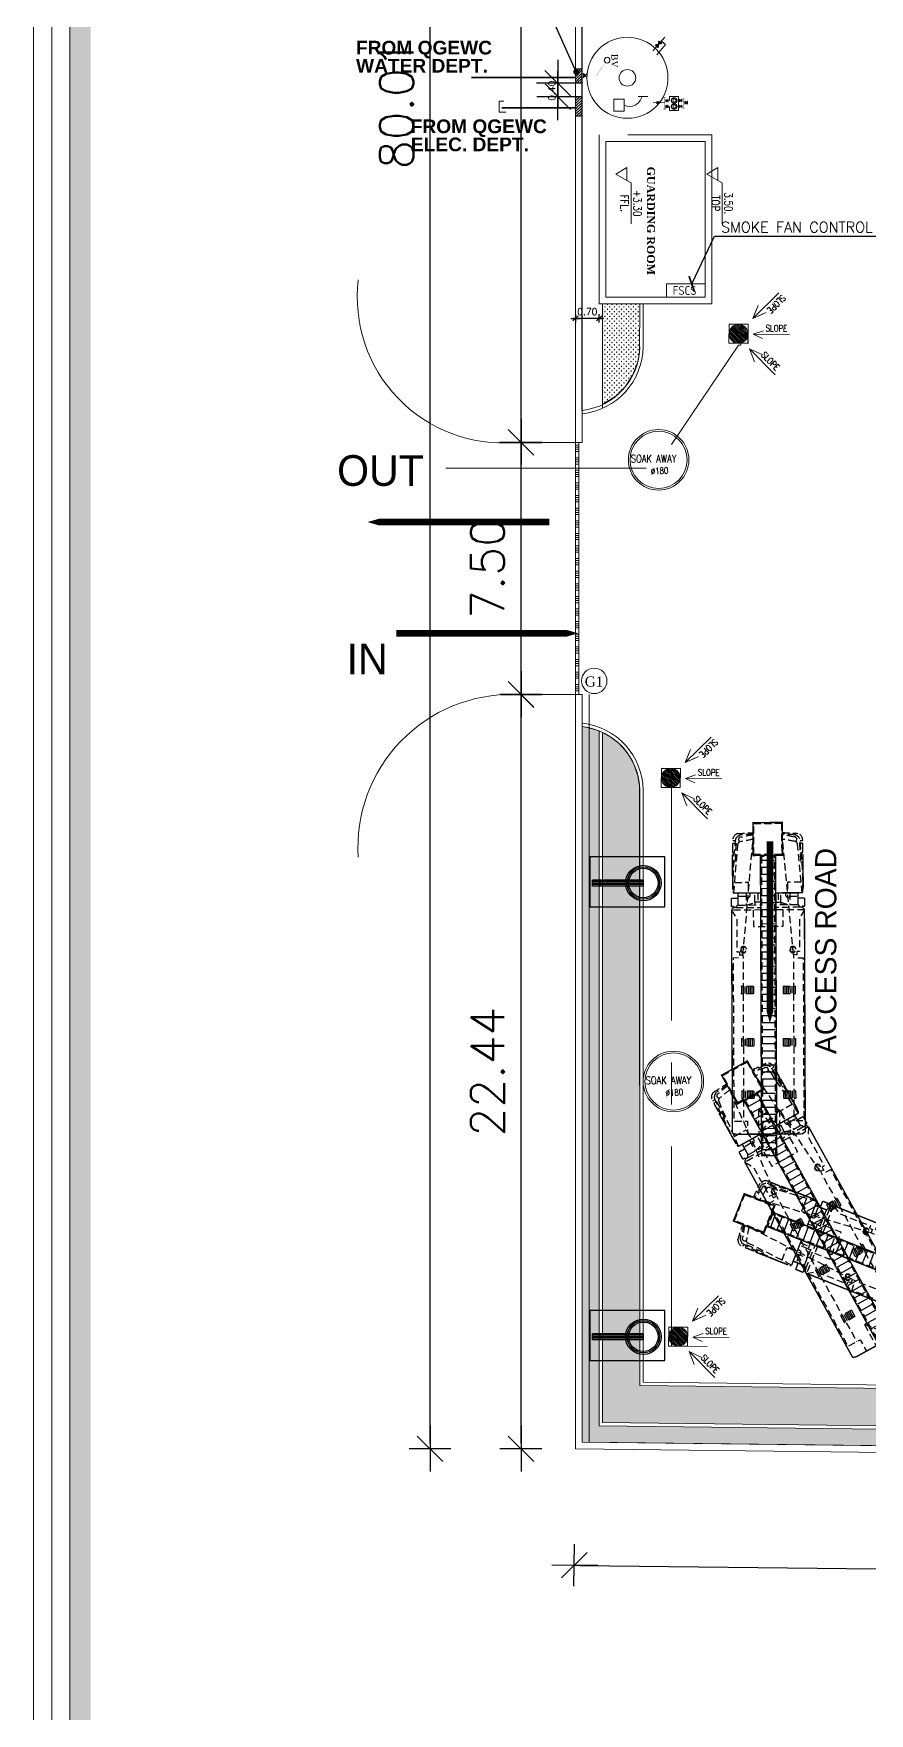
# Model space of a CAD drawing. Header units: inches. Extents: x -68096 to 69834, y -16833 to 17650.
# Drawn here: x 752.44 to 777.31, y 331.81 to 381.78 of the extents above; entities that cross this region are included whole.
import ezdxf
from ezdxf.enums import TextEntityAlignment as Align

# ---------------------------------------------------------------- set-up
doc = ezdxf.new("R2010")
doc.units = ezdxf.units.IN
doc.header["$MEASUREMENT"] = 0
for name, pattern in [('CENTER2', [1.125, 0.75, -0.125, 0.125, -0.125]), ('HIDDEN', [0.375, 0.25, -0.125]), ('X_FEHS_CD$0$HIDDEN', [0.375, 0.25, -0.125])]:
    doc.linetypes.add(name, pattern=pattern)
for name, color, linetype in [('-FR-TEXT', 1, 'Continuous'), ('0-3', 7, 'Continuous'), ('A-TEXT', 3, 'Continuous'), ('EAD', 20, 'Continuous'), ('Hatch', 8, 'Continuous'), ('LIGHT', 4, 'Continuous'), ('MAIN-W-SUPPLY', 6, 'Continuous'), ('road lines', 7, 'Continuous'), ('Satern Factory HVAC Works-2 nd.Propsal$0$PL-DR-TEXT', 4, 'Continuous'), ('SEC1', 3, 'Continuous'), ('TILES', 1, 'Continuous'), ('W', 7, 'Continuous'), ('WAL', 7, 'Continuous'), ('WALL2', 2, 'Continuous'), ('WIN', 1, 'Continuous')]:
    doc.layers.add(name, color=color, linetype=linetype)
for name, color, linetype, lineweight in [('A-LEVEL ICON', 223, 'Continuous', 20), ('DRAINAGE TEXT', 6, 'Continuous', 30), ('ELECTRICAL LIGHTING', 1, 'Continuous', 35), ('ELECTRICAL TEXT.', 7, 'Continuous', 9), ('FIRE ALARM SYSTEM', 3, 'Continuous', 15), ('PEN45', 7, 'Continuous', 50), ('REF', 233, 'Continuous', 18), ('WATER MAIN PIPE', 161, 'Continuous', 53), ('WATER TANK', 9, 'Continuous', 5)]:
    doc.layers.add(name, color=color, linetype=linetype, lineweight=lineweight)
doc.styles.add('ATTRIBUTE', font='ROMANS.shx')
doc.styles.add('Browallia', font='')
doc.styles.add('CYRILLIC', font='COMPLEX.SHX')
doc.styles.add('E-isocp', font='isocp.shx')
doc.styles.add('MAHER_TIMES', font='times.ttf')
doc.styles.add('POLE', font='timesbd.ttf', dxfattribs={"height": 0.225})
doc.styles.add('ROMANC', font='romanc', dxfattribs={"height": 0.2})
doc.styles.add('ROMANS', font='romans.shx')
doc.styles.add('ROMANT', font='romant.shx')
doc.styles.add('STYLE1', font='arialbd.ttf')
doc.styles.add('STYLE6', font='romanc.shx', dxfattribs={"width": 0.6})
doc.styles.get('Browallia').set_extended_font_data('BrowalliaUPC')
doc.dimstyles.new('100', dxfattribs={"dimtxt": 0.2, "dimasz": 0.035, "dimexe": 0, "dimexo": 0, "dimgap": 0.1, "dimtad": 1, "dimzin": 0, "dimdsep": 46, "dimtxsty": 'ROMANS', "dimblk": 'J2', "dimblk1": 'J2', "dimblk2": 'J2', "dimsah": 1, "dimcen": 0, "dimse1": 1, "dimse2": 1, "dimclrd": 1, "dimclre": 1, "dimclrt": 6, "dimadec": 0, "dimazin": 0, "dimtfac": 0.9, "dimtix": 1, "dimtmove": 2, "dimatfit": 3, "dimldrblk": 'J2', "dimfxl": 1, "dimtolj": 1, "dimtzin": 0, "dimarcsym": 0})
doc.dimstyles.new('SCALE50', dxfattribs={"dimscale": 0, "dimtxt": 0.18, "dimasz": 0.1, "dimexe": 0.1, "dimexo": 0.1, "dimgap": 0.1, "dimtad": 1, "dimdec": 0, "dimzin": 0, "dimdsep": 46, "dimtxsty": 'ROMANS', "dimblk": 'DOT', "dimblk1": 'DOT', "dimblk2": 'DOT', "dimsah": 1, "dimcen": 1, "dimclre": 4, "dimclrt": 2, "dimadec": 0, "dimazin": 0, "dimtfac": 1, "dimtdec": 0, "dimtofl": 0, "dimtmove": 1, "dimatfit": 3, "dimldrblk": 'DOT', "dimfxl": 1, "dimtolj": 1, "dimtzin": 0, "dimarcsym": 0})
doc.dimstyles.new('sketch dim', dxfattribs={"dimtxt": 0.15, "dimasz": 0.109, "dimexe": 0.15, "dimexo": 0.1, "dimgap": 0.09, "dimtad": 1, "dimzin": 0, "dimdsep": 46, "dimtxsty": 'ROMANT', "dimblk": 'ARCHTICK', "dimcen": 0.05, "dimdle": 0.15, "dimclrd": 256, "dimclre": 256, "dimclrt": 4, "dimadec": 0, "dimazin": 0, "dimtfac": 1, "dimtix": 1, "dimtofl": 0, "dimtmove": 2, "dimatfit": 3, "dimldrblk": 'ARCHTICK', "dimfxl": 0.15, "dimtolj": 1, "dimtzin": 0, "dimarcsym": 0})
pattern_1 = [(45, (-238.125335, -348.726317), (-0.0397747564, 0.0397747564), [])]

# ---------------------------------------------------------------- blocks, each defined once
blk = doc.blocks.new('LEVL')
at = {"layer": 'REF'}
for p, q in [((-275, 476), (-1552, 476)), ((-200, 346), (-275, 476))]:
    blk.add_line(p, q, dxfattribs=at)
blk.add_lwpolyline([(200, 346), (-200, 346), (0, 0)], close=True, dxfattribs=at)
at = {"layer": 'REF', "style": 'ATTRIBUTE', "width": 0.8, "flags": 12}
for tag, p in [('LEVEL', (-914, 676)), ('POSITION', (-914, 276))]:
    blk.add_attdef(tag, text='', height=250, dxfattribs=at).set_placement(p, align=Align.MIDDLE)
blk = doc.blocks.new('DFGDFGG')
at = {"layer": 'LIGHT', "linetype": 'Continuous'}
for p, q in [((240239.828, 378686.424), (240241.339, 378686.424)), ((240239.828, 378686.246), (240239.828, 378686.424)), ((240239.828, 378686.379), (240241.339, 378686.379)), ((240239.828, 378686.335), (240241.339, 378686.335)), ((240239.828, 378686.29), (240241.339, 378686.29)), ((240239.828, 378686.246), (240241.339, 378686.246)), ((240241.339, 378686.424), (240241.339, 378686.246))]:
    blk.add_line(p, q, dxfattribs=at)
blk.add_lwpolyline([(240241.417, 378685.558), (240241.417, 378687.042), (240239.192, 378687.042), (240239.192, 378685.558)], close=True, dxfattribs=at)
for radius in [0.528, 0.483, 0.439]:
    blk.add_circle((240239.828, 378686.335), radius, dxfattribs=at)
at = {"layer": 'WALL2', "linetype": 'Continuous'}
blk.add_line((240241.109, 378686.424), (240241.109, 378686.246), dxfattribs=at)
blk = doc.blocks.new('rfffff')
at = {"layer": 'W', "linetype": 'ByBlock', "lineweight": 18, "ltscale": 100}
h = blk.add_hatch(dxfattribs=at)
h.set_pattern_fill('LINE', color=256, scale=0.011615, angle=224.3003, style=0)
h.set_pattern_definition([(224.300307, (239663.13444, 378730.593538), (0.025755315, -0.0263921688), [])])
h.paths.add_polyline_path([(239962.26, 378588.355, 1), (239962.253, 378587.792, 1)])
for p, q in [((239962.283, 378589.591), (239962.271, 378588.506)), ((239961.039, 378589.276), (239961.799, 378588.502)), ((239963.476, 378589.163), (239962.701, 378588.404)), ((239961.8, 378588.501), (239961.414, 378588.655)), ((239961.798, 378588.501), (239961.509, 378588.617)), ((239961.8, 378588.501), (239961.62, 378588.894)), ((239961.798, 378588.501), (239961.664, 378588.796)), ((239962.272, 378588.506), (239962.165, 378588.813)), ((239962.272, 378588.506), (239962.4, 378588.79)), ((239962.7, 378588.403), (239962.888, 378588.793)), ((239962.7, 378588.403), (239963.088, 378588.55))]:
    blk.add_line(p, q, dxfattribs=at)
for points in [[(239962.538, 378587.785), (239961.968, 378587.792), (239961.975, 378588.362), (239962.545, 378588.355)], [(239962.534, 378587.789), (239961.972, 378587.796), (239961.979, 378588.358), (239962.541, 378588.351)]]:
    blk.add_lwpolyline(points, close=True, dxfattribs=at)
blk.add_circle((239962.256, 378588.074), 0.281, dxfattribs=at)
at = {"layer": 'W', "linetype": 'ByBlock', "lineweight": 18, "ltscale": 100, "style": 'STYLE6', "width": 0.8}
for rotation, p in [(89.3527, (239962.184, 378588.879)), (314.4528, (239961.082, 378589.363)), (44.3527, (239962.903, 378588.729))]:
    blk.add_text('SLOPE', height=0.1899, rotation=rotation, dxfattribs=at).set_placement(p)
blk = doc.blocks.new('J2')
for p, q in [((0, 3.53), (0, -3.59)), ((-4, 0), (0, 0)), ((-2.19, -2.19), (2.15, 2.15)), ((0, 0), (3.82, 0))]:
    blk.add_line(p, q)
blk = doc.blocks.new('*D24')
at = {"color": 1, "lineweight": -2, "transparency": 16777216}
blk.add_line((766.948, 339.848), (766.948, 361.943), dxfattribs=at)
at = {"layer": 'Defpoints', "color": 0, "transparency": 16777216}
for p in [(766.948, 362.118), (768.568, 362.118), (768.568, 339.673)]:
    blk.add_point(p, dxfattribs=at)
at = {"color": 1, "lineweight": -2, "transparency": 16777216, "xscale": 0.175, "yscale": 0.175, "zscale": 0.175}
for p, rotation in [((766.948, 362.118), 90), ((766.948, 339.673), 270)]:
    blk.add_blockref('J2', p, dxfattribs=dict(at, rotation=rotation))
at = {"color": 6, "lineweight": 0, "transparency": 16777216, "insert": (765.948, 350.895), "char_height": 1, "attachment_point": 5, "rotation": 90, "style": 'ROMANS'}
blk.add_mtext('\\A1;22.44', dxfattribs=at)
blk = doc.blocks.new('*D25')
at = {"color": 1, "lineweight": -2, "transparency": 16777216}
blk.add_line((766.948, 362.293), (766.948, 369.443), dxfattribs=at)
at = {"layer": 'Defpoints', "color": 0, "transparency": 16777216}
for p in [(766.948, 369.618), (768.568, 369.618), (768.568, 362.118)]:
    blk.add_point(p, dxfattribs=at)
at = {"color": 1, "lineweight": -2, "transparency": 16777216, "xscale": 0.175, "yscale": 0.175, "zscale": 0.175}
for p, rotation in [((766.948, 369.618), 90), ((766.948, 362.118), 270)]:
    blk.add_blockref('J2', p, dxfattribs=dict(at, rotation=rotation))
at = {"color": 6, "lineweight": 0, "transparency": 16777216, "insert": (765.948, 365.868), "char_height": 1, "attachment_point": 5, "rotation": 90, "style": 'ROMANS'}
blk.add_mtext('\\A1;7.50', dxfattribs=at)
blk = doc.blocks.new('*D26')
at = {"color": 1, "lineweight": -2, "transparency": 16777216}
blk.add_line((766.948, 369.793), (766.948, 419.503), dxfattribs=at)
at = {"layer": 'Defpoints', "color": 0, "transparency": 16777216}
for p in [(766.948, 419.678), (768.568, 419.678), (768.568, 369.618)]:
    blk.add_point(p, dxfattribs=at)
at = {"color": 1, "lineweight": -2, "transparency": 16777216, "xscale": 0.175, "yscale": 0.175, "zscale": 0.175}
for p, rotation in [((766.948, 419.678), 90), ((766.948, 369.618), 270)]:
    blk.add_blockref('J2', p, dxfattribs=dict(at, rotation=rotation))
at = {"color": 6, "lineweight": 0, "transparency": 16777216, "insert": (765.948, 394.648), "char_height": 1, "attachment_point": 5, "rotation": 90, "style": 'ROMANS'}
blk.add_mtext('\\A1;50.06', dxfattribs=at)
blk = doc.blocks.new('*D19')
at = {"color": 1, "lineweight": -2, "transparency": 16777216}
blk.add_line((764.242, 339.848), (764.242, 419.513), dxfattribs=at)
at = {"layer": 'Defpoints', "color": 0, "transparency": 16777216}
for p in [(764.242, 419.688), (768.568, 419.688), (768.568, 339.673)]:
    blk.add_point(p, dxfattribs=at)
at = {"color": 1, "lineweight": -2, "transparency": 16777216, "xscale": 0.175, "yscale": 0.175, "zscale": 0.175}
for p, rotation in [((764.242, 419.688), 90), ((764.242, 339.673), 270)]:
    blk.add_blockref('J2', p, dxfattribs=dict(at, rotation=rotation))
at = {"color": 6, "lineweight": 0, "transparency": 16777216, "insert": (763.242, 379.68), "char_height": 1, "attachment_point": 5, "rotation": 90, "style": 'ROMANS'}
blk.add_mtext('\\A1;80.01', dxfattribs=at)
blk = doc.blocks.new('*D27')
at = {"color": 1, "lineweight": -2, "transparency": 16777216}
blk.add_line((768.703, 336.208), (913.353, 334.51), dxfattribs=at)
at = {"layer": 'Defpoints', "color": 0, "transparency": 16777216}
for p in [(768.568, 339.673), (913.568, 337.971), (913.528, 334.508)]:
    blk.add_point(p, dxfattribs=at)
at = {"color": 1, "lineweight": -2, "transparency": 16777216, "xscale": 0.175, "yscale": 0.175, "zscale": 0.175}
for p, rotation in [((768.528, 336.21), 179.3273782655006), ((913.528, 334.508), 359.3273782655006)]:
    blk.add_blockref('J2', p, dxfattribs=dict(at, rotation=rotation))
at = {"color": 6, "lineweight": 0, "transparency": 16777216, "insert": (841.039, 336.359), "char_height": 1, "attachment_point": 5, "rotation": 359.3274, "style": 'ROMANS'}
blk.add_mtext('\\A1;145.01', dxfattribs=at)
blk = doc.blocks.new('X_FEHS_CD$0$Fire truck')
at = {"linetype": 'X_FEHS_CD$0$HIDDEN'}
h = blk.add_hatch(dxfattribs=at)
h.set_pattern_fill('_USER', color=0, scale=0.25, angle=90, style=0, pattern_type=0)
h.set_pattern_definition([(90, (0.8637, -0.04743), (-0.25, 2e-17), [])])
h.paths.add_polyline_path([(1.2, 0.224), (11.764, 0.224), (11.764, -0.241), (1.2, -0.241)])
at = {"color": 0, "linetype": 'X_FEHS_CD$0$HIDDEN'}
for p, q in [((10.174, 0.361), (11.036, -0.378)), ((10.174, -0.378), (11.036, 0.361))]:
    blk.add_line(p, q, dxfattribs=at)
for points in [[(0.648, 1.151), (0.648, 1.242)], [(0.735, 1.161), (0.736, 1.242)], [(2.494, 1.211), (0.775, 1.054)], [(1.071, 1.242), (1.071, 1.192)], [(1.397, 1.162), (1.396, 1.215)], [(3.096, 0.224), (3.097, 1.29)], [(0.735, 1.123), (1.397, 1.162)], [(0.735, 1.161), (0.735, 1.123)], [(2.115, 1.176), (2.114, 0.697)], [(2.114, 0.697), (2.494, 0.697)], [(2.494, 0.776), (2.919, 0.776)], [(2.612, 0.776), (2.613, 1.063)], [(2.919, 1.043), (2.918, 0.224)], [(3.008, 1.131), (3.007, 0.224)], [(2.82, 0.46), (2.494, 0.46)], [(2.494, 0.361), (2.82, 0.361)], [(2.819, 0.224), (2.82, 0.46)], [(2.82, 0.46), (2.918, 0.46)], [(2.493, -0.36), (2.819, -0.36)], [(2.819, -0.459), (2.493, -0.459)], [(2.819, -0.241), (2.819, -0.459)], [(2.819, -0.459), (2.918, -0.459)], [(2.917, -1.042), (2.918, -0.241)], [(3.006, -1.131), (3.007, -0.241)], [(3.095, -1.29), (3.096, -0.241)], [(0.646, -1.147), (0.646, -1.238)], [(0.734, -1.157), (0.734, -1.12)], [(0.734, -1.12), (1.395, -1.16)], [(0.734, -1.157), (0.734, -1.239)], [(2.492, -1.21), (0.773, -1.051)], [(1.069, -1.239), (1.069, -1.189)], [(1.395, -1.16), (1.394, -1.213)], [(2.113, -0.696), (2.493, -0.696)], [(2.113, -1.175), (2.113, -0.696)], [(2.493, -0.775), (2.918, -0.776)], [(2.611, -0.775), (2.611, -1.062)]]:
    blk.add_lwpolyline(points, dxfattribs=at)
at = {"color": 0, "linetype": 'X_FEHS_CD$0$HIDDEN', "const_width": 0.05}
for points in [[(1.071, 1.242), (0.736, 1.242)], [(1.15, 1.252), (2.316, 1.251)], [(2.493, 0.261), (2.494, 1.211)], [(2.682, 1.3), (2.969, 1.3)], [(2.682, 1.063), (2.682, 1.3)], [(2.969, 1.3), (2.968, 1.211)], [(2.968, 1.211), (3.008, 1.211)], [(3.097, 1.29), (11.001, 1.29)], [(11.036, 1.166), (11.001, 1.29)], [(11.036, -1.166), (11.036, 1.166)], [(2.494, 1.063), (2.919, 1.062)], [(2.493, -0.278), (2.492, -1.21)], [(2.492, -1.062), (2.917, -1.062)], [(2.68, -1.062), (2.68, -1.299)], [(2.967, -1.21), (3.006, -1.21)], [(2.967, -1.299), (2.967, -1.21)], [(11.036, -1.166), (10.965, -1.29)], [(1.069, -1.239), (0.734, -1.239)], [(1.148, -1.248), (2.314, -1.249)], [(2.68, -1.299), (2.967, -1.299)], [(3.095, -1.29), (10.965, -1.29)]]:
    blk.add_lwpolyline(points, dxfattribs=at)
at = {"color": 0, "linetype": 'X_FEHS_CD$0$HIDDEN', "flags": 128}
for points in [[(3.097, 1.29), (3.393, 1.109), (4.573, 1.109), (4.573, 1.016), (4.793, 1.016), (4.793, 1.24), (10.574, 1.24), (10.574, 0.755), (11.036, 0.755), (11.036, 0.261), (11.036, 0.261)], [(4.683, 0.892), (0.582, 0.521)], [(4.683, 1.016), (4.683, 0.892), (10.574, 0.892)], [(5.802, 0.521), (5.802, 0.968)], [(5.802, 0.954), (6.062, 0.954)], [(5.802, 0.892), (6.062, 0.892)], [(5.802, 0.83), (6.062, 0.83)], [(5.802, 0.768), (6.062, 0.768)], [(5.802, 0.707), (6.062, 0.707)], [(5.802, 0.645), (6.062, 0.645)], [(6.062, 0.521), (6.062, 0.968)], [(7.655, 0.521), (7.655, 0.968)], [(7.655, 0.954), (7.915, 0.954)], [(7.655, 0.892), (7.915, 0.892)], [(7.655, 0.83), (7.915, 0.83)], [(7.655, 0.768), (7.915, 0.768)], [(7.655, 0.707), (7.915, 0.707)], [(7.655, 0.645), (7.915, 0.645)], [(7.915, 0.521), (7.915, 0.968)], [(9.508, 0.521), (9.508, 0.968)], [(9.508, 0.954), (9.768, 0.954)], [(9.508, 0.892), (9.768, 0.892)], [(9.508, 0.83), (9.768, 0.83)], [(9.508, 0.768), (9.768, 0.768)], [(9.508, 0.707), (9.768, 0.707)], [(9.508, 0.645), (9.768, 0.645)], [(9.768, 0.521), (9.768, 0.968)], [(3.096, 0.521), (3.679, 0.521), (3.679, 0)], [(5.802, 0.583), (6.062, 0.583)], [(5.802, 0.521), (6.062, 0.521)], [(7.655, 0.583), (7.915, 0.583)], [(7.655, 0.521), (7.915, 0.521)], [(9.508, 0.583), (9.768, 0.583)], [(9.508, 0.521), (9.768, 0.521)], [(4.683, -0.892), (0.582, -0.521)], [(3.096, -0.521), (3.679, -0.521), (3.679, 0)], [(3.097, -1.29), (3.393, -1.109), (4.573, -1.109), (4.573, -1.016), (4.793, -1.016), (4.793, -1.24), (10.574, -1.24), (10.574, -0.755), (11.036, -0.755), (11.036, -0.278), (11.036, -0.278)], [(5.802, -0.521), (5.802, -0.968)], [(5.802, -0.521), (6.062, -0.521)], [(5.802, -0.583), (6.062, -0.583)], [(6.062, -0.521), (6.062, -0.968)], [(7.655, -0.521), (7.655, -0.968)], [(7.655, -0.521), (7.915, -0.521)], [(7.655, -0.583), (7.915, -0.583)], [(7.915, -0.521), (7.915, -0.968)], [(9.508, -0.521), (9.508, -0.968)], [(9.508, -0.521), (9.768, -0.521)], [(9.508, -0.583), (9.768, -0.583)], [(9.768, -0.521), (9.768, -0.968)], [(4.683, -1.016), (4.683, -0.892), (10.574, -0.892)], [(5.802, -0.645), (6.062, -0.645)], [(5.802, -0.707), (6.062, -0.707)], [(5.802, -0.768), (6.062, -0.768)], [(5.802, -0.83), (6.062, -0.83)], [(5.802, -0.892), (6.062, -0.892)], [(5.802, -0.954), (6.062, -0.954)], [(7.655, -0.645), (7.915, -0.645)], [(7.655, -0.707), (7.915, -0.707)], [(7.655, -0.768), (7.915, -0.768)], [(7.655, -0.83), (7.915, -0.83)], [(7.655, -0.892), (7.915, -0.892)], [(7.655, -0.954), (7.915, -0.954)], [(9.508, -0.645), (9.768, -0.645)], [(9.508, -0.707), (9.768, -0.707)], [(9.508, -0.768), (9.768, -0.768)], [(9.508, -0.83), (9.768, -0.83)], [(9.508, -0.892), (9.768, -0.892)], [(9.508, -0.954), (9.768, -0.954)]]:
    blk.add_lwpolyline(points, dxfattribs=at)
at = {"color": 0, "linetype": 'X_FEHS_CD$0$HIDDEN', "const_width": 0.0124, "flags": 128}
for points in [[(4.39, 0.874), (4.613, 0.874)], [(4.501, 0.763), (4.501, 0.985)], [(4.39, -0.874), (4.613, -0.874)], [(4.501, -0.763), (4.501, -0.985)]]:
    blk.add_lwpolyline(points, dxfattribs=at)
at = {"color": 0, "linetype": 'X_FEHS_CD$0$HIDDEN', "const_width": 0.05}
for points in [[(0, -0.521), (1.164, -0.521), (1.164, 0.521), (0, 0.521)], [(1.164, 0.261), (11.8, 0.261), (11.8, -0.278), (1.164, -0.278)]]:
    blk.add_lwpolyline(points, close=True, dxfattribs=at)
at = {"color": 0, "linetype": 'X_FEHS_CD$0$HIDDEN'}
for points in [[(0.026, -0.496), (1.138, -0.496), (1.138, 0.496), (0.026, 0.496)], [(0.029, -0.492), (1.135, -0.492), (1.135, 0.492), (0.029, 0.492)], [(1.2, 0.224), (11.764, 0.224), (11.764, -0.241), (1.2, -0.241)], [(11.036, 0.261), (10.174, 0.261), (10.174, 0.361), (11.036, 0.361)], [(11.036, -0.278), (10.174, -0.278), (10.174, -0.378), (11.036, -0.378)]]:
    blk.add_lwpolyline(points, close=True, dxfattribs=at)
for centre, radius in [((4.501, 0.874), 0.111), ((4.501, 0.874), 0.0944), ((4.501, -0.874), 0.111), ((4.501, -0.874), 0.0944)]:
    blk.add_circle(centre, radius, dxfattribs=at)
at = {"color": 0, "linetype": 'X_FEHS_CD$0$HIDDEN', "extrusion": (0, 0, -1)}
for centre, major_axis, start_param, end_param in [((0.628, 0.989), (-0.122, 0.222), -0.726459, 0.579542), ((2.272, -13.428), (-14.443, 2.563), 1.279373, 1.406278), ((1.183, 1.198), (0.0489, 0.0385), 3.769228, 4.821044), ((2.326, 1.121), (0.13, 0.001), 4.64476, 5.111207), ((2.44, 1.176), (-0.0594, 0.025), 1.095471, 2.17631), ((2.44, 1.176), (-0.0594, 0.025), 1.095471, 2.17631), ((2.44, 1.176), (-0.0594, 0.025), 1.095471, 2.17631), ((3.134, 1.165), (-0.007, 0.13), 4.507272, 6.048659), ((-49.727, 3.808), (-13.737, 48.274), 1.902532, 1.913567), ((118.443, -7.992), (8.773, 118.019), 4.710188, 4.714035), ((2.971, 0.222), (-2.542, 0.225), 0.029639, 0.191488), ((0.769, 0.844), (0.187, 0.302), 4.53675, 5.159843), ((0.596, 0.952), (-0.074, 0.0373), -0.790429, 2.39371), ((14.858, -1.839), (2.845, 14.176), 4.678313, 4.710215), ((0.761, 0.97), (-0.0647, 0.056), -0.648201, 1.014838), ((2.558, 0.729), (-0.0829, 0.0612), 2.920929, 4.743902), ((2.577, 0.707), (-0.0158, 0.0763), 0.683209, 2.032691), ((1.908, 0.919), (0.311, 0.972), 1.401859, 1.727943), ((3.026, 1.027), (-0.0746, 0.0783), -0.666611, 0.588623), ((3.026, 1.027), (-0.0746, 0.0783), -0.666611, 0.588623), ((-49.733, -3.726), (-3.409, 50.075), 1.574873, 1.585823), ((118.455, 7.813), (117.754, 11.804), 3.167205, 3.171017), ((2.971, -0.221), (2.16, 1.36), 3.425396, 3.585623), ((14.861, 1.821), (-2.398, 14.259), 4.684637, 4.716268), ((1.907, -0.917), (-0.281, 0.981), 1.384315, 1.710399), ((0.627, -0.985), (-0.171, 0.187), 3.807371, 5.113372), ((0.767, -0.841), (-0.248, 0.254), 4.486279, 5.109372), ((0.595, -0.948), (-0.04, 0.0725), 2.357448, 5.541588), ((2.293, 13.429), (-14.635, 1.003), 4.634422, 4.761327), ((0.76, -0.966), (0.0714, 0.0473), 1.999381, 3.66242), ((2.556, -0.728), (0.0631, 0.0816), -1.323864, 0.499109), ((2.575, -0.706), (0.012, 0.077), 1.160382, 2.509864), ((3.024, -1.027), (-0.034, 0.103), 3.636101, 4.891335), ((3.132, -1.165), (0.0974, 0.0864), 2.585096, 4.126482), ((1.181, -1.196), (0.0613, 0.0108), 2.30464, 3.356456), ((2.324, -1.12), (-0.013, 0.129), 2.850252, 3.3167), ((2.438, -1.175), (0.0505, 0.04), 1.238417, 2.319255)]:
    blk.add_ellipse(centre, major_axis=major_axis, ratio=1, start_param=start_param, end_param=end_param, dxfattribs=at)
blk = doc.blocks.new('A$C732426BF')
at = {"color": 30, "xscale": 0.8399739415633742, "yscale": 0.8399739415633742, "zscale": 0.8399739415633742}
for p, rotation in [((-2.326, 3.088), 331.0943686984638), ((-9.631, 2.101), 359.7768592942085), ((1.816, 2.959), 291.6624033645501), ((4.309, -3.265), 270)]:
    blk.add_blockref('X_FEHS_CD$0$Fire truck', p, dxfattribs=dict(at, rotation=rotation))
blk = doc.blocks.new('*D218')
at = {"color": 1, "lineweight": -2, "transparency": 16777216}
for p, q in [((768.533, 373.308), (768.498, 373.308)), ((769.27, 373.308), (768.568, 373.308)), ((769.305, 373.308), (769.34, 373.308))]:
    blk.add_line(p, q, dxfattribs=at)
at = {"layer": 'Defpoints', "color": 0, "transparency": 16777216}
for p in [(768.568, 373.308), (768.568, 373.247), (769.27, 373.247)]:
    blk.add_point(p, dxfattribs=at)
at = {"color": 1, "lineweight": -2, "transparency": 16777216, "xscale": 0.035, "yscale": 0.035, "zscale": 0.035}
blk.add_blockref('J2', (768.568, 373.308), dxfattribs=at)
at = {"color": 1, "lineweight": -2, "transparency": 16777216, "xscale": 0.035, "yscale": 0.035, "zscale": 0.035, "rotation": 180}
blk.add_blockref('J2', (769.27, 373.308), dxfattribs=at)
at = {"color": 6, "lineweight": 0, "transparency": 16777216, "insert": (768.919, 373.508), "char_height": 0.2, "attachment_point": 5, "style": 'ROMANS'}
blk.add_mtext('\\A1;0.70', dxfattribs=at)
blk = doc.blocks.new('*D219')
at = {"color": 1, "lineweight": -2, "transparency": 16777216}
for p, q in [((768.037, 380.477), (768.037, 380.652)), ((768.037, 379.906), (768.037, 380.302)), ((768.037, 379.731), (768.037, 379.556))]:
    blk.add_line(p, q, dxfattribs=at)
at = {"layer": 'Defpoints', "color": 0, "transparency": 16777216}
for p in [(768.037, 380.302), (768.568, 380.302), (768.568, 379.906)]:
    blk.add_point(p, dxfattribs=at)
at = {"color": 1, "lineweight": -2, "transparency": 16777216, "xscale": 0.175, "yscale": 0.175, "zscale": 0.175}
for p, rotation in [((768.037, 380.302), 270), ((768.037, 379.906), 90)]:
    blk.add_blockref('J2', p, dxfattribs=dict(at, rotation=rotation))
at = {"color": 6, "lineweight": 0, "transparency": 16777216, "insert": (767.861, 380.082), "char_height": 0.2, "attachment_point": 5, "rotation": 90, "style": 'ROMANC'}
blk.add_mtext('\\A1;0.40', dxfattribs=at)
blk = doc.blocks.new('HHHN')
at = {"lineweight": 0, "char_height": 0.2, "attachment_point": 3, "rotation": 90, "style": 'ROMANS'}
for s, insert in [('{\\fOptima|b0|i0|c0|p2;Fire Water Tank 1 \\P( Effective Capacity = 255.50 Gallon)\\P               = 511 cu.mt\\P(25.00M X 2.50M X 4.10M)}', (1061.312, 16659.023, -271149.143)), ('{\\fOptima|b0|i0|c0|p2;Fire Water Tank 2 \\P( Effective Capacity = 255.50 Gallon)\\P               = 511 cu.mt\\P(25.00M X 2.50M X 4.10M)}', (1064.032, 16659.023, -271149.143))]:
    blk.add_mtext_dynamic_manual_height_columns(s, width=34482.43313, gutter_width=1, heights=[0], dxfattribs=dict(at, insert=insert))
blk = doc.blocks.new('_ARCHTICK')
at = {"color": 0, "linetype": 'ByBlock', "const_width": 0.15}
blk.add_lwpolyline([(-0.5, -0.5), (0.5, 0.5)], dxfattribs=at)

msp = doc.modelspace()

# ---------------------------------------------------------------- hatches: boundary and pattern name
at = {"lineweight": 0, "true_color": 0x636466}
h = msp.add_hatch(dxfattribs=at)
h.set_pattern_fill('ANSI31', color=251, scale=0.45)
h.set_pattern_definition(pattern_1)
h.paths.add_polyline_path([(768.56845, 380.30217), (768.76845, 380.30217), (768.76845, 380.73602), (768.56845, 380.73602)])
h = msp.add_hatch(dxfattribs=at)
h.set_pattern_fill('ANSI31', color=251, scale=0.45)
h.set_pattern_definition(pattern_1)
h.paths.add_polyline_path([(768.56845, 379.90561), (768.76048, 379.90561), (768.76048, 379.32644), (768.56845, 379.32644)])
h = msp.add_hatch(dxfattribs=at)
h.set_pattern_fill('ANSI34', color=251, scale=0.5, angle=-45)
h.set_pattern_definition([(360, (-377701.33925, 240303.53826), (1e-16, 0.375), []), (360, (-377701.27675, 240303.47576), (1e-16, 0.375), []), (360, (-377701.21425, 240303.41326), (1e-16, 0.375), []), (360, (-377701.15175, 240303.35076), (1e-16, 0.375), [])])
h.paths.add_polyline_path([(768.66845, 369.61773), (768.66845, 362.11773), (768.56845, 362.11773), (768.56845, 369.61773)])
at = {"layer": '0-3', "lineweight": 0, "true_color": 0x636466}
h = msp.add_hatch(dxfattribs=at)
h.set_pattern_fill('ANSI31', color=251, scale=0.003576, angle=131.136, style=0)
h.set_pattern_definition([(6.88232527, (621.6778279, 261.95703314), (5.35647273e-05, -0.0004437828524), [])])
h.paths.add_polyline_path([(771.11171, 381.47295), (771.03751, 381.46333), (771.07439, 381.50554)])
h.paths.add_polyline_path([(771.03751, 381.46333), (771.03678, 381.46323), (771.03633, 381.53879), (771.07439, 381.50554)])
h.paths.add_polyline_path([(771.03723, 381.38768), (770.99991, 381.42028), (771.03678, 381.46249)])
h.paths.add_polyline_path([(770.96185, 381.45352), (771.03678, 381.46323), (771.03678, 381.46249), (770.99991, 381.42028)])
at = {"layer": 'Hatch', "linetype": 'ByBlock', "lineweight": 0, "ltscale": 0.4, "true_color": 0x636466}
h = msp.add_hatch(dxfattribs=at)
h.set_pattern_fill('AR-HBONE', color=251, scale=0.03, angle=-90, style=0)
h.set_pattern_definition([(315, (-377701.33925, 240303.53826), (0.169705627485, 0), [0.36, -0.12]), (45, (-377701.2544, 240303.45341), (0.169705627485, 0), [0.36, -0.12])])
h.paths.add_polyline_path([(768.76845, 361.16254), (768.95753, 361.13143), (769.16976, 361.07271), (769.26972, 361.0357), (769.26972, 340.36588), (901.1506, 338.79177), (901.21534, 338.5881), (901.26745, 338.2891), (768.76845, 339.87047)])
at = {"layer": 'SEC1', "lineweight": 0, "true_color": 0x636466}
h = msp.add_hatch(dxfattribs=at)
h.set_pattern_fill('GRASS', color=251, scale=0.1, angle=-90, style=0)
h.set_pattern_definition([(360, (-377701.33925, 240303.53826), (0.0707106781, 0.0707106781), [0.01875, -0.1226713563]), (315, (-377701.33925, 240303.53826), (0.070710678119, 0.070710678119), [0.01875, -0.08125]), (45, (-377701.33925, 240303.53826), (-0.070710678119, 0.070710678119), [0.01875, -0.08125])])
h.paths.add_polyline_path([(769.36996, 370.74339), (769.76695, 370.99271), (770.0562, 371.28417), (770.27476, 371.62534), (770.42833, 372.04963), (770.4714, 372.3166), (770.47901, 373.74612), (769.36996, 373.74612)])
h = msp.add_hatch(dxfattribs=at)
h.set_pattern_fill('GRASS', color=251, scale=0.1, angle=-90, style=0)
h.set_pattern_definition([(0, (728.8923, -53.49474), (0.070710678, 0.070710678), [0.01875, -0.122671356]), (315, (728.8923, -53.49474), (0.070710678, 0.070710678), [0.01875, -0.08125]), (45, (728.8923, -53.49474), (-0.070710678, 0.070710678), [0.01875, -0.08125])])
edge = h.paths.add_edge_path()
edge.add_line((769.36996, 360.99206), (769.64922, 360.8312))
edge.add_line((769.64922, 360.8312), (769.86363, 360.65866))
edge.add_line((769.86363, 360.65866), (770.03643, 360.47557))
edge.add_line((770.03643, 360.47557), (770.18376, 360.27179))
edge.add_line((770.18376, 360.27179), (770.31528, 360.02399))
edge.add_line((770.31528, 360.02399), (770.42555, 359.69753))
edge.add_line((770.42555, 359.69753), (770.47311, 359.39866))
edge.add_line((770.47311, 359.39866), (770.47901, 341.56106))
edge.add_line((770.47901, 341.56106), (899.48884, 340.02065))
edge.add_arc((899.46821, 338.26368), 1.7571, 20.969997, 89.327378, ccw=False)
edge.add_line((901.10894, 338.8925), (769.36996, 340.46495))
edge.add_line((769.36996, 340.46495), (769.36996, 360.99206))
at = {"layer": 'WIN', "linetype": 'Continuous', "lineweight": 0}
h = msp.add_hatch(color=86, dxfattribs=at)
h.paths.add_polyline_path([(753.52048, 424.99869), (753.52048, 276.80128), (963.30992, 276.80128), (963.30992, 424.99869)])
h.paths.add_polyline_path([(922.89008, 424.37321), (922.89008, 277.45635), (962.68444, 277.45635), (962.68444, 424.37321)], flags=16)
h.paths.add_polyline_path([(922.26459, 277.45635), (754.14633, 277.45635), (754.14633, 424.37321), (922.26459, 424.37321)], flags=16)
h = msp.add_hatch(color=7, dxfattribs=at)
h.paths.add_polyline_path([(753.52048, 424.99869), (753.52048, 276.80128), (963.30992, 276.80128), (963.30992, 424.99869)])
h.paths.add_polyline_path([(922.89008, 424.37321), (922.89008, 277.45635), (962.68444, 277.45635), (962.68444, 424.37321)], flags=16)
h.paths.add_polyline_path([(922.26459, 277.45635), (754.14633, 277.45635), (754.14633, 424.37321), (922.26459, 424.37321)], flags=16)

# ---------------------------------------------------------------- linework, layer by layer
at = {"color": 251, "lineweight": 0, "true_color": 0x636466}
for p, q in [((769.26972, 373.74612), (769.26972, 378.77112)), ((772.61972, 378.77112), (772.61972, 373.74612)), ((769.46678, 373.94318), (772.42266, 373.94318)), ((767.96845, 369.61773), (766.76354, 369.61773)), ((768.56845, 369.61773), (767.96845, 369.61773)), ((768.76845, 369.61773), (768.56845, 369.61773)), ((768.66845, 369.61773), (768.66845, 362.11773)), ((767.96845, 362.11773), (766.76354, 362.11773)), ((768.56845, 362.11773), (767.96845, 362.11773)), ((768.76845, 362.11773), (768.56845, 362.11773))]:
    msp.add_line(p, q, dxfattribs=at)
for points in [[(913.5682, 417.97549), (913.5682, 337.9705), (768.56845, 339.6728), (768.56845, 419.67779), (913.5682, 417.97549)], [(769.26972, 403.87266), (769.26972, 418.96825), (901.14217, 417.39423), (901.21534, 417.64506), (901.25184, 417.90215), (768.76845, 419.47543), (768.75767, 370.57171)], [(768.76845, 369.61773), (768.76845, 419.47543), (913.3682, 417.77783), (913.3682, 338.17286), (768.76845, 339.87047), (768.76845, 362.11773)], [(768.96845, 419.47543), (913.5682, 417.77783), (913.5682, 338.17286), (768.96845, 339.87047), (768.96845, 362.11773)], [(769.36996, 370.63325), (769.36996, 373.74612)], [(769.36996, 370.74339), (769.76695, 370.99271), (770.0562, 371.28417), (770.27476, 371.62534), (770.42833, 372.04963), (770.4714, 372.3166), (770.47901, 373.74612), (769.36996, 373.74612), (769.36996, 370.74339)], [(770.57925, 372.46434), (770.57925, 373.74612)], [(768.76845, 361.16254), (768.95753, 361.13143), (769.16976, 361.07271), (769.26972, 361.0357), (769.26972, 340.36588), (901.1506, 338.79177), (901.21534, 338.5881), (901.26745, 338.2891), (768.76845, 339.87047), (768.76845, 361.16254)], [(901.1506, 338.79177), (769.26972, 340.36588), (769.26972, 361.0357)], [(901.10894, 338.8925), (769.36996, 340.46495), (769.36996, 360.99206)], [(899.48884, 340.02065), (770.47901, 341.56106), (770.47901, 359.27048)], [(899.48884, 340.1209), (770.57925, 341.66013), (770.57925, 359.27111)]]:
    msp.add_lwpolyline(points, dxfattribs=at)
at = {"color": 251, "lineweight": 0, "true_color": 0x636466, "const_width": 0.05}
for points in [[(768.56845, 380.47158), (765.46409, 380.47158)], [(768.60931, 379.57338), (766.36675, 379.57338)]]:
    msp.add_lwpolyline(points, dxfattribs=at)
at = {"color": 251, "lineweight": 0, "true_color": 0x636466}
for points in [[(768.56845, 380.30217), (768.76845, 380.30217), (768.76845, 380.73602), (768.56845, 380.73602)], [(768.56845, 379.90561), (768.76048, 379.90561), (768.76048, 379.32644), (768.56845, 379.32644)], [(768.66845, 369.61773), (768.66845, 362.11773), (768.56845, 362.11773), (768.56845, 369.61773)]]:
    msp.add_lwpolyline(points, close=True, dxfattribs=at)
at = {"color": 251, "lineweight": 0, "ltscale": 0.5, "true_color": 0x636466, "const_width": 0.01332}
msp.add_lwpolyline([(771.78015, 379.72191), (771.81479, 379.72191)], dxfattribs=at)
at = {"color": 251, "lineweight": 0, "true_color": 0x636466}
for points, format in [([(762.37942, 367.24934, 0, 1.64236, 0), (765.19973, 367.24934, 0.2, 0.2, 0), (767.78571, 367.24934, 0.2, 0.2, 0)], "xyseb"), ([(768.64506, 363.93968, 0, 1.64236, 0), (765.82474, 363.93968, 0.2, 0.2, 0), (763.23877, 363.93968, 0.2, 0.2, 0)], "xyseb"), ([(769.36996, 360.99206), (769.64922, 360.8312), (769.86363, 360.65866), (770.03643, 360.47557), (770.18376, 360.27179), (770.31528, 360.02399), (770.42555, 359.69753), (770.47311, 359.39866), (770.47901, 341.56106), (899.48884, 340.02065, -0.30743662), (901.10894, 338.8925), (769.36996, 340.46495), (769.36996, 360.99206)], "xyb"), ([(774.35007, 352.34455, 0, 1.64236, 0), (774.35007, 355.16487, 0.2, 0.2, 0), (774.35007, 357.75084, 0.2, 0.2, 0)], "xyseb")]:
    msp.add_lwpolyline(points, format=format, dxfattribs=at)
msp.add_circle((769.12348, 362.52482), 0.37878, dxfattribs=at)
for centre, radius, start, end in [((768.35279, 379.0377), 2.03821, 352.432296, 352.484828), ((766.41194, 373.94217), 4.33871, 173.196594, 274.648221), ((768.55013, 372.48955), 1.92904, 276.176231, 359.288262), ((768.55013, 372.48955), 2.02928, 276.176231, 359.288262), ((766.64151, 357.57219), 4.54717, 88.462238, 183.692947), ((768.55013, 359.2459), 2.02928, 0.711738, 83.823769), ((768.55013, 359.2459), 1.92904, 0.711738, 83.501481)]:
    msp.add_arc(centre, radius, start, end, dxfattribs=at)
at = {"layer": '0-3', "color": 251, "lineweight": 0, "true_color": 0x636466}
for p, q in [((770.94259, 381.43147), (770.96185, 381.45352)), ((771.01796, 381.36563), (770.94259, 381.43147)), ((771.03678, 381.46323), (770.96185, 381.45352)), ((771.03723, 381.38768), (770.96185, 381.45352)), ((771.01796, 381.36563), (771.03723, 381.38768)), ((771.03633, 381.53879), (771.05559, 381.56084)), ((771.11171, 381.47295), (771.03633, 381.53879)), ((771.03678, 381.46323), (771.03633, 381.53879)), ((771.11171, 381.47295), (771.03678, 381.46323)), ((771.03723, 381.38768), (771.03678, 381.46323)), ((771.13097, 381.495), (771.05559, 381.56084)), ((771.11171, 381.47295), (771.13097, 381.495))]:
    msp.add_line(p, q, dxfattribs=at)
at = {"layer": 'DRAINAGE TEXT', "color": 251, "lineweight": 0, "true_color": 0x636466}
msp.add_lwpolyline([(766.43724, 379.76854), (766.29557, 379.76854), (766.29557, 379.44328), (766.4914, 379.44328)], dxfattribs=at)
at = {"layer": 'ELECTRICAL LIGHTING', "color": 251, "lineweight": 0, "true_color": 0x636466}
for p, q in [((768.7981, 380.59607), (768.91625, 380.47792)), ((768.91625, 380.59607), (768.7981, 380.47792)), ((768.79969, 380.47807), (768.79969, 380.59622)), ((768.79969, 380.59622), (768.91784, 380.47807)), ((768.91784, 380.59622), (768.79969, 380.47807))]:
    msp.add_line(p, q, dxfattribs=at)
at = {"layer": 'FIRE ALARM SYSTEM', "lineweight": 0, "ltscale": 0.5}
msp.add_lwpolyline([(772.42266, 373.94318), (772.42266, 374.33318), (771.27556, 374.33318), (771.27556, 373.94318)], close=True, dxfattribs=at)
at = {"layer": 'MAIN-W-SUPPLY', "color": 251, "linetype": 'Continuous', "lineweight": 0, "true_color": 0x636466}
for p, q in [((771.25589, 379.75284), (771.25589, 379.82447)), ((771.25589, 379.82447), (771.32112, 379.75284)), ((771.32112, 379.82447), (771.25589, 379.75284)), ((771.32112, 379.75284), (771.32112, 379.82447)), ((771.36053, 379.79094), (771.36053, 379.9112)), ((771.36053, 379.9112), (771.62908, 379.9112)), ((771.4687, 379.71504), (771.4687, 379.86677)), ((771.58588, 379.7909), (771.4687, 379.86677)), ((771.62908, 379.9112), (771.62908, 379.61162)), ((771.65332, 379.75509), (771.65332, 379.82672)), ((771.65332, 379.82672), (771.72592, 379.75509)), ((771.72592, 379.82672), (771.65332, 379.75509)), ((771.72592, 379.75509), (771.72592, 379.82672)), ((770.9834, 379.69297), (770.9834, 379.7646)), ((770.9834, 379.7646), (771.04863, 379.69297)), ((771.04863, 379.7646), (770.9834, 379.69297)), ((771.04863, 379.69297), (771.04863, 379.7646)), ((771.25589, 379.57581), (771.25589, 379.64743)), ((771.25589, 379.64743), (771.32112, 379.57581)), ((771.32112, 379.64743), (771.25589, 379.57581)), ((771.32112, 379.57581), (771.32112, 379.64743)), ((771.36053, 379.61162), (771.36053, 379.49136)), ((771.36053, 379.49136), (771.62908, 379.49136)), ((771.58588, 379.7909), (771.4687, 379.71504)), ((771.4687, 379.53576), (771.4687, 379.68748)), ((771.58588, 379.61162), (771.4687, 379.68748)), ((771.58588, 379.61162), (771.4687, 379.53576)), ((771.62908, 379.49136), (771.62908, 379.61162)), ((771.65332, 379.57805), (771.65332, 379.64968)), ((771.65332, 379.64968), (771.72592, 379.57805)), ((771.72592, 379.64968), (771.65332, 379.57805)), ((771.72592, 379.57805), (771.72592, 379.64968))]:
    msp.add_line(p, q, dxfattribs=at)
at = {"layer": 'MAIN-W-SUPPLY', "color": 251, "linetype": 'Continuous', "lineweight": 0, "true_color": 0x636466, "const_width": 0.0142}
for points in [[(771.25966, 379.893), (771.18384, 379.893)], [(771.22362, 379.53929), (771.22362, 379.893)], [(771.81619, 379.85067), (771.74036, 379.85067)], [(771.78015, 379.55446), (771.78015, 379.85067)], [(771.22362, 379.72879), (770.87363, 379.72879)], [(771.25966, 379.53929), (771.18384, 379.53929)], [(771.41962, 379.78866), (771.22362, 379.78866)], [(771.41958, 379.61162), (771.22362, 379.61162)], [(771.58588, 379.7909), (771.78015, 379.7909)], [(771.58588, 379.61162), (771.78015, 379.61162)], [(771.81619, 379.55446), (771.74036, 379.55446)]]:
    msp.add_lwpolyline(points, dxfattribs=at)
at = {"layer": 'MAIN-W-SUPPLY', "color": 251, "linetype": 'Continuous', "lineweight": 0, "true_color": 0x636466}
msp.add_lwpolyline([(771.81479, 379.76933), (771.90027, 379.67979), (771.90027, 379.76933), (771.81479, 379.67979)], close=True, dxfattribs=at)
for centre in [(771.50273, 379.7909), (771.50273, 379.61162)]:
    msp.add_circle(centre, 0.08315, dxfattribs=at)
at = {"layer": 'PEN45', "lineweight": 0}
msp.add_lwpolyline([(753.52048, 424.99869), (922.89008, 424.99869), (922.89008, 277.49458), (753.52048, 277.49458)], close=True, dxfattribs=at)
at = {"layer": 'TILES', "color": 251, "linetype": 'CENTER2', "lineweight": 0, "ltscale": 10, "true_color": 0x636466}
for points in [[(773.48359, 373.13569), (773.48359, 372.51224), (773.41926, 372.51224), (771.42556, 369.55881)], [(770.66468, 368.85716), (764.70865, 368.85716)], [(771.42556, 359.92168), (771.42556, 342.73341), (772.48306, 342.72059)]]:
    msp.add_lwpolyline(points, dxfattribs=at)
at = {"layer": 'W', "color": 251, "linetype": 'ByBlock', "lineweight": 0, "ltscale": 100, "true_color": 0x636466}
for centre, radius in [((771.03842, 369.09948), 0.9), ((771.03842, 369.09948), 0.84846), ((771.47925, 350.60552), 0.9), ((771.47925, 350.60552), 0.84846)]:
    msp.add_circle(centre, radius, dxfattribs=at)
at = {"layer": 'WAL', "color": 251, "linetype": 'HIDDEN', "lineweight": 0, "ltscale": 10, "true_color": 0x636466}
for p, q in [((772.61972, 378.77112), (769.26972, 378.77112)), ((772.61972, 378.77112), (769.26972, 378.77112)), ((769.26972, 378.77112), (769.26972, 373.74612)), ((772.61972, 373.74612), (772.61972, 378.77112)), ((769.26972, 373.74612), (772.61972, 373.74612))]:
    msp.add_line(p, q, dxfattribs=at)
at = {"layer": 'WAL', "color": 251, "lineweight": 0, "true_color": 0x636466}
for p, q in [((772.42266, 378.57406), (769.46678, 378.57406)), ((769.46678, 378.57406), (769.46678, 373.94318)), ((772.42266, 373.94318), (772.42266, 378.57406)), ((769.26972, 373.74612), (772.61972, 373.74612))]:
    msp.add_line(p, q, dxfattribs=at)
msp.add_lwpolyline([(769.46678, 376.89906), (769.46678, 373.94318)], dxfattribs=at)
at = {"layer": 'WATER MAIN PIPE', "color": 251, "linetype": 'ByBlock', "lineweight": 0, "ltscale": 0.3, "true_color": 0x636466, "const_width": 0.00462}
msp.add_lwpolyline([(768.69378, 380.53787), (769.18429, 380.53787), (769.44791, 380.92946)], dxfattribs=at)
at = {"layer": 'WATER MAIN PIPE', "color": 251, "linetype": 'ByBlock', "lineweight": 0, "ltscale": 0.3, "true_color": 0x636466}
msp.add_circle((770.11082, 380.46621), 1.20507, dxfattribs=at)
at = {"layer": 'WATER TANK', "color": 251, "lineweight": 0, "true_color": 0x636466}
for p, q in [((771.22184, 381.6751), (770.86534, 381.26697)), ((771.24718, 381.45225), (770.98374, 381.15066)), ((771.24718, 381.45225), (771.12379, 381.56003)), ((770.7172, 379.90709), (770.43327, 379.90709))]:
    msp.add_line(p, q, dxfattribs=at)
msp.add_lwpolyline([(769.71135, 379.47451), (769.71134, 379.82636), (770.01271, 379.82636), (770.01271, 379.47452), (769.71135, 379.47451)], dxfattribs=at)
for centre, radius in [((769.5062, 380.99134), 0.08501), ((770.11082, 380.46621), 0.24715)]:
    msp.add_circle(centre, radius, dxfattribs=at)
msp.add_arc((770.17222, 379.99858), 0.38294, 245.383243, 346.177662, dxfattribs=at)
at = {"layer": 'WIN', "color": 7, "linetype": 'Continuous', "lineweight": 0}
for points in [[(752.44464, 275.72544), (964.38576, 275.72544), (964.38576, 426.07453), (752.44464, 426.07453)], [(752.44464, 275.72544), (964.38576, 275.72544), (964.38576, 426.07453), (752.44464, 426.07453)], [(752.98256, 276.26336), (963.84784, 276.26336), (963.84784, 425.53661), (752.98256, 425.53661)], [(752.98256, 276.26336), (963.84784, 276.26336), (963.84784, 425.53661), (752.98256, 425.53661)], [(753.52048, 276.80128), (963.30992, 276.80128), (963.30992, 424.99869), (753.52048, 424.99869)], [(753.52048, 276.80128), (963.30992, 276.80128), (963.30992, 424.99869), (753.52048, 424.99869)]]:
    msp.add_lwpolyline(points, close=True, dxfattribs=at)

# ---------------------------------------------------------------- block references
at = {"color": 1, "lineweight": 0}
msp.add_blockref('HHHN', (-291.60316, 990.67301), dxfattribs=at)
at = {"color": 251, "lineweight": 0, "true_color": 0x636466}
for name, p, rotation in [('rfffff', (-377814.65662, 240335.10781), 270), ('rfffff', (-377816.67203, 240321.89328), 270), ('DFGDFGG', (241010.41125, 379042.84414), 180), ('rfffff', (-377816.45195, 240305.27253), 270), ('DFGDFGG', (241010.41125, 379029.34628), 180)]:
    msp.add_blockref(name, p, dxfattribs=dict(at, rotation=rotation))
at = {"layer": 'A-LEVEL ICON', "color": 251, "lineweight": 0, "true_color": 0x636466}
ref = msp.add_blockref('LEVL', (769.76477, 377.60371), dxfattribs=dict(at, xscale=-0.0009522599463261, yscale=0.0009522599116831, zscale=0.0009522599010961, rotation=270))
ref.add_attrib('LEVEL', '+3.30', dxfattribs={"layer": 'REF', "height": 0.238065, "rotation": 270, "style": 'ATTRIBUTE', "width": 0.8, "flags": 12}).set_placement((770.4088, 376.73366), align=Align.MIDDLE)
ref.add_attrib('POSITION', 'FFL.', dxfattribs={"layer": 'REF', "height": 0.238065, "rotation": 270, "style": 'ATTRIBUTE', "width": 0.8, "flags": 12}).set_placement((770.02789, 376.73366), align=Align.MIDDLE)
ref = msp.add_blockref('LEVL', (772.47372, 377.60424), dxfattribs=dict(at, xscale=-0.0009522599463261, yscale=0.0009522599116831, zscale=0.0009522599010961, rotation=270))
ref.add_attrib('LEVEL', '3.50.', dxfattribs={"layer": 'REF', "height": 0.238065, "rotation": 270, "style": 'ATTRIBUTE', "width": 0.8, "flags": 12}).set_placement((773.11774, 376.7342), align=Align.MIDDLE)
ref.add_attrib('POSITION', 'TOP', dxfattribs={"layer": 'REF', "height": 0.238065, "rotation": 270, "style": 'ATTRIBUTE', "width": 0.8, "flags": 12}).set_placement((772.73684, 376.7342), align=Align.MIDDLE)
at = {"layer": 'road lines', "color": 251, "linetype": 'Continuous', "lineweight": 0, "true_color": 0x636466, "xscale": -1, "rotation": 90}
msp.add_blockref('A$C732426BF', (776.38425, 348.67858), dxfattribs=at)

# ---------------------------------------------------------------- texts
at = {"layer": '-FR-TEXT', "color": 251, "lineweight": 0, "true_color": 0x636466, "style": 'POLE'}
msp.add_text('GUARDING ROOM', height=0.2364706, rotation=270, dxfattribs=at).set_placement((770.69337, 377.82354))
at = {"color": 43, "lineweight": 0, "style": 'E-isocp'}
msp.add_text('FSCS', height=0.26, dxfattribs=at).set_placement((771.81206, 374.13818), align=Align.MIDDLE_CENTER)
at = {"color": 251, "linetype": 'Continuous', "lineweight": 0, "ltscale": 0.02, "true_color": 0x636466, "style": 'MAHER_TIMES'}
msp.add_text('G1', height=0.3, dxfattribs=at).set_placement((769.11837, 362.35426), align=Align.CENTER)
at = {"layer": 'A-TEXT', "color": 251, "linetype": 'ByBlock', "lineweight": 0, "true_color": 0x636466, "style": 'Browallia'}
for s, p in [('OUT', (762.76395, 368.32575)), ('IN', (762.36801, 362.72232))]:
    msp.add_text(s, height=0.913594, dxfattribs=at).set_placement(p, align=Align.CENTER)
msp.add_text('ACCESS ROAD', height=0.6298343, rotation=90, dxfattribs=at).set_placement((776.32555, 354.48764), align=Align.CENTER)
at = {"layer": 'DRAINAGE TEXT', "color": 251, "lineweight": 0, "true_color": 0x636466, "style": 'STYLE1'}
for s, height, p in [('FROM QGEWC', 0.407656, (762.03408, 381.15969)), ('WATER DEPT.', 0.4076564, (762.03756, 380.62122)), ('FROM QGEWC', 0.407656, (763.66488, 378.81939)), ('ELEC. DEPT.', 0.4076564, (763.66836, 378.28093))]:
    msp.add_text(s, height=height, rotation=0.014037, dxfattribs=at).set_placement(p)
at = {"layer": 'Satern Factory HVAC Works-2 nd.Propsal$0$PL-DR-TEXT', "color": 0, "linetype": 'Continuous', "lineweight": 0, "style": 'CYRILLIC'}
msp.add_text('SMOKE FAN CONTROL PANEL ', height=0.3125, dxfattribs=at).set_placement((772.89546, 375.86794))
at = {"layer": 'W', "color": 251, "linetype": 'ByBlock', "lineweight": 0, "ltscale": 100, "true_color": 0x636466, "style": 'STYLE6', "width": 0.8}
for s, height, rotation, p in [('SOAK AWAY', 0.226352, 0.281017, (770.2136, 369.01995)), (' %%C180 ', 0.191075, 3.754996, (770.70751, 368.65223)), ('SOAK AWAY', 0.226352, 0.281017, (770.65443, 350.526)), (' %%C180 ', 0.191075, 3.754996, (771.14834, 350.15827))]:
    msp.add_text(s, height=height, rotation=rotation, dxfattribs=at).set_placement(p)
at = {"layer": 'WATER TANK', "color": 251, "lineweight": 0, "true_color": 0x636466, "style": 'MAHER_TIMES'}
msp.add_text('BV', height=0.196619, rotation=270.000591, dxfattribs=at).set_placement((769.73165, 380.97414), align=Align.MIDDLE)

# ---------------------------------------------------------------- dimensions: what is measured, and where the dimension line sits
at = {"color": 251, "lineweight": 0, "true_color": 0x636466}
for p2, distance, picture, middle in [((768.56845, 419.68779), 4.32685, '*D19', (763.2416, 379.68029)), ((768.56845, 362.11773), 1.62075, '*D24', (765.9477, 350.89526)), ((913.5682, 337.9705), -3.46278, '*D27', (841.03942, 336.35904))]:
    dim = msp.add_aligned_dim(p1=(768.56845, 339.6728), p2=p2, distance=distance, dimstyle='100', override={"dimscale": 5, "dimfxl": 0}, dxfattribs=at)
    dim.commit()
    dim.dimension.update_dxf_attribs({"geometry": picture, "text_midpoint": middle})
for base, p1, p2, picture, middle in [((766.9477, 419.67779), (768.56845, 369.61773), (768.56845, 419.67779), '*D26', (765.9477, 394.64776)), ((766.9477, 369.61773), (768.56845, 362.11773), (768.56845, 369.61773), '*D25', (765.9477, 365.86773))]:
    dim = msp.add_linear_dim(base=base, p1=p1, p2=p2, angle=270, dimstyle='100', override={"dimscale": 5, "dimfxl": 0}, dxfattribs=at)
    dim.commit()
    dim.dimension.update_dxf_attribs({"geometry": picture, "text_midpoint": middle})
dim = msp.add_linear_dim(base=(768.03704, 380.30217), p1=(768.56845, 379.90561), p2=(768.56845, 380.30217), angle=90, dimstyle='100', override={"dimscale": 5, "dimtxsty": 'ROMANC', "dimfxl": 0}, dxfattribs=at)
dim.commit()
dim.dimension.update_dxf_attribs({"geometry": '*D219', "text_midpoint": (767.86094, 380.08171), "dimtype": 160})
dim = msp.add_linear_dim(base=(768.56845, 373.30845), p1=(769.26972, 373.24711), p2=(768.56845, 373.24711), dimstyle='100', dxfattribs=at)
dim.commit()
dim.dimension.update_dxf_attribs({"geometry": '*D218', "text_midpoint": (768.91909, 373.50845)})

# ---------------------------------------------------------------- leaders
at = {"layer": 'EAD', "lineweight": 0}
msp.add_leader([(772.02482, 374.33318), (772.7045, 375.75485), (780.48312, 375.75485)], dimstyle='sketch dim', override={"dimasz": 0.35, "dimtad": 0, "dimfxl": 1.5, "dimfxlon": 1}, dxfattribs=at)
at = {"layer": 'ELECTRICAL TEXT.', "color": 251, "linetype": 'ByBlock', "lineweight": 0, "true_color": 0x636466}
msp.add_leader([(768.5895, 380.641), (767.90633, 382.17041), (765.77987, 382.16974)], dimstyle='SCALE50', override={"dimscale": 1, "dimasz": 0.18}, dxfattribs=at)

doc.saveas('drawing.dxf')
